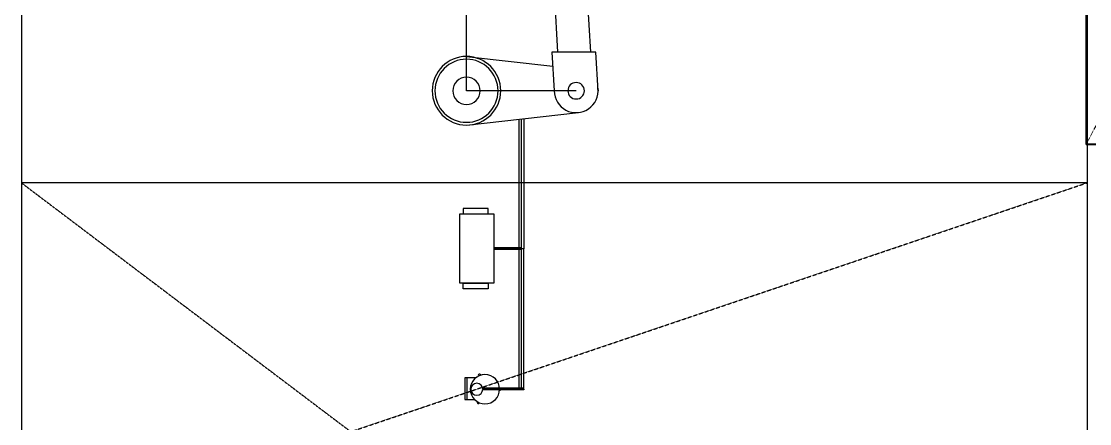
# Model space of a CAD drawing. Header units: inches. Extents: x 23291 to 181956, y 9161 to 51408.
# Drawn here: x 102008 to 106295, y 15801 to 17415 of the extents above; entities that cross this region are included whole.
import ezdxf

# ---------------------------------------------------------------- set-up
doc = ezdxf.new("R2010")
doc.units = ezdxf.units.IN
doc.header["$MEASUREMENT"] = 0
doc.linetypes.add('ACAD_ISO04W100', pattern=[30, 24, -3, 0, -3])
doc.linetypes.add('DASHEDX2', pattern=[1.5, 1, -0.5])
for name, color, linetype in [('bulkhead', 1, 'Continuous'), ('PDF9_Geometry', 7, 'Continuous'), ('wl 2', 3, 'Continuous')]:
    doc.layers.add(name, color=color, linetype=linetype)
doc.layers.add('Deck', color=165, linetype='Continuous', lineweight=40)
doc.layers.add('hatch', color=8, linetype='Continuous', lineweight=9)

# ---------------------------------------------------------------- blocks, each defined once
blk = doc.blocks.new('2')
at = {"layer": 'PDF9_Geometry', "lineweight": 25}
for p, q in [((28.9714, 31.3745), (29.0354, 30.2555)), ((29.0914, 31.3745), (29.1554, 30.2555)), ((29.0234, 30.2555), (29.0152, 30.2555)), ((29.0152, 30.2555), (29.0234, 30.1153)), ((29.0354, 30.2555), (29.0234, 30.2555)), ((29.1753, 30.2555), (29.0274, 30.2555)), ((29.1833, 30.1153), (29.1753, 30.2555)), ((28.7032, 30.2405), (29.0181, 30.2054)), ((29.1033, 30.1153), (28.7032, 30.1153)), ((29.1828, 30.1245), (29.1833, 30.1153)), ((28.7032, 29.9903), (29.1122, 30.0359)), ((28.8948, 30.0117), (28.8948, 29.5392)), ((28.9034, 30.0127), (28.9034, 29.5392)), ((28.9127, 30.0137), (28.9127, 29.5392)), ((28.6786, 29.4128), (28.6786, 29.6657)), ((28.6786, 29.6657), (28.8033, 29.6657)), ((28.7823, 29.6853), (28.6917, 29.6853)), ((28.6917, 29.6853), (28.6917, 29.6657)), ((28.6917, 29.6657), (28.7823, 29.6657)), ((28.7823, 29.6657), (28.7823, 29.6853)), ((28.8033, 29.6657), (28.8033, 29.4128)), ((28.9023, 29.5427), (28.8033, 29.5427)), ((28.9034, 29.5392), (28.8033, 29.5392)), ((28.9023, 29.5358), (28.8033, 29.5358)), ((28.8948, 29.5392), (28.8948, 29.0267)), ((28.9034, 29.5392), (28.9034, 29.0267)), ((28.9127, 29.5392), (28.9034, 29.5392)), ((28.9127, 29.0267), (28.9127, 29.5392)), ((28.8033, 29.4128), (28.6786, 29.4128)), ((28.6917, 29.3932), (28.6917, 29.4128)), ((28.6917, 29.4128), (28.7823, 29.4128)), ((28.7823, 29.3932), (28.6917, 29.3932)), ((28.7823, 29.4128), (28.7823, 29.3932)), ((28.7373, 29.0684), (28.6972, 29.0684)), ((28.6972, 29.0684), (28.6972, 28.9893)), ((28.7052, 29.0684), (28.7052, 28.9893)), ((28.9127, 29.0301), (28.7623, 29.0301)), ((28.9127, 29.0237), (28.7626, 29.0237)), ((28.9034, 29.0267), (28.7628, 29.0267)), ((28.7628, 29.0267), (28.9034, 29.0267)), ((28.9034, 29.0267), (28.9127, 29.0267)), ((28.9127, 29.0267), (28.9127, 29.0237)), ((28.6972, 28.9893), (28.7324, 28.9893))]:
    blk.add_line(p, q, dxfattribs=at)
for centre, major_axis, start_param, end_param in [((29.1035, 30.1015), (0.0735, 0), 4.178174, 5.373183), ((28.7518, 29.0771), (0.00561, 0), 2.595486, 3.698166), ((28.8234, 29.0266), (0.00562, 0), -0.49447, 0.49447)]:
    blk.add_ellipse(centre, major_axis=major_axis, ratio=0.901599, start_param=start_param, end_param=end_param, dxfattribs=at)
for points in [[(28.7033, 30.2403), (28.6343, 30.2403), (28.5783, 30.1843), (28.5783, 30.1152)], [(28.7033, 30.2303), (28.6398, 30.2303), (28.5883, 30.1788), (28.5883, 30.1152)], [(28.8283, 30.1152), (28.8283, 30.1843), (28.7724, 30.2403), (28.7033, 30.2403)], [(28.8184, 30.1152), (28.8184, 30.1788), (28.7669, 30.2303), (28.7033, 30.2303)], [(28.7033, 30.1652), (28.6757, 30.1652), (28.6534, 30.1428), (28.6534, 30.1152)], [(28.7533, 30.1152), (28.7533, 30.1428), (28.7309, 30.1652), (28.7033, 30.1652)], [(29.1035, 30.1453), (29.0869, 30.1453), (29.0734, 30.1318), (29.0734, 30.1152)], [(29.1335, 30.1152), (29.1335, 30.1318), (29.12, 30.1453), (29.1035, 30.1453)], [(28.5783, 30.1152), (28.5783, 30.0461), (28.6343, 29.9901), (28.7033, 29.9901)], [(28.5883, 30.1152), (28.5883, 30.0517), (28.6398, 30.0001), (28.7033, 30.0001)], [(28.6534, 30.1152), (28.6534, 30.0876), (28.6757, 30.0652), (28.7033, 30.0652)], [(28.7033, 30.0001), (28.7669, 30.0001), (28.8184, 30.0517), (28.8184, 30.1152)], [(28.7033, 29.9901), (28.7724, 29.9901), (28.8283, 30.0461), (28.8283, 30.1152)], [(28.7033, 30.0652), (28.7309, 30.0652), (28.7533, 30.0876), (28.7533, 30.1152)], [(29.0234, 30.1152), (29.0234, 30.0856), (29.0398, 30.0583), (29.0661, 30.0445)], [(29.0734, 30.1152), (29.0734, 30.0986), (29.0869, 30.0852), (29.1035, 30.0852)], [(29.1035, 30.0852), (29.12, 30.0852), (29.1335, 30.0986), (29.1335, 30.1152)], [(29.1486, 30.0492), (29.1731, 30.066), (29.1864, 30.0949), (29.183, 30.1243)], [(28.7709, 29.08), (28.7413, 29.08), (28.7174, 29.0561), (28.7174, 29.0266)], [(28.752, 29.0817), (28.7501, 29.0821), (28.7481, 29.0813), (28.747, 29.0797)], [(28.7556, 29.0778), (28.7554, 29.0797), (28.7539, 29.0812), (28.752, 29.0817)], [(28.8243, 29.0266), (28.8243, 29.0561), (28.8004, 29.08), (28.7709, 29.08)], [(28.741, 29.0482), (28.7289, 29.0482), (28.7192, 29.0385), (28.7192, 29.0266)], [(28.7628, 29.0266), (28.7628, 29.0385), (28.753, 29.0482), (28.741, 29.0482)], [(28.7174, 29.0266), (28.7174, 28.9971), (28.7413, 28.9732), (28.7709, 28.9732)], [(28.7192, 29.0266), (28.7192, 29.0146), (28.7289, 29.0049), (28.741, 29.0049)], [(28.741, 29.0049), (28.753, 29.0049), (28.7628, 29.0146), (28.7628, 29.0266)], [(28.7709, 28.9732), (28.8004, 28.9732), (28.8243, 28.9971), (28.8243, 29.0266)], [(28.8283, 29.029), (28.8274, 29.0305), (28.8258, 29.0313), (28.824, 29.0313)], [(28.824, 29.0219), (28.8258, 29.0218), (28.8274, 29.0227), (28.8283, 29.0242)], [(28.7425, 28.9812), (28.7413, 28.9788), (28.7422, 28.976), (28.7446, 28.9749)], [(28.7446, 28.9749), (28.7469, 28.9737), (28.7498, 28.9746), (28.751, 28.9769)]]:
    blk.add_open_spline(points, degree=3, dxfattribs=at)
at = {"layer": 'wl 2', "color": 253, "linetype": 'ByBlock', "true_color": 0x9898cc}
blk.add_line((28.7032, 30.1153), (28.7032, 33.0836), dxfattribs=at)

msp = doc.modelspace()

# ---------------------------------------------------------------- linework, layer by layer
for p, q in [((102008.1, 18769.1), (102008.1, 15321.7)), ((106284.8, 16767.1), (102008.1, 16767.1))]:
    msp.add_line(p, q)
at = {"layer": 'bulkhead', "linetype": 'ByBlock'}
msp.add_line((106284.8, 24002.2), (106284.8, 13536), dxfattribs=at)
at = {"layer": 'Deck'}
for p in [(106281.2, 20617.5), (108243.1, 16921.3)]:
    msp.add_line(p, (106281.2, 16921.3), dxfattribs=at)
at = {"layer": 'hatch', "linetype": 'ACAD_ISO04W100'}
msp.add_line((108243.1, 20617.5), (106281.2, 16921.3), dxfattribs=at)
at = {"layer": 'wl 2', "linetype": 'DASHEDX2'}
for p, q in [((102008.1, 15321.7), (106284.8, 16767.1)), ((102008.1, 16767.1), (106284.8, 13536))]:
    msp.add_line(p, q, dxfattribs=at)

# ---------------------------------------------------------------- block references
at = {"xscale": 1100, "yscale": 1100, "zscale": 1100}
msp.add_blockref('2', (72220.7, -15990.3), dxfattribs=at)

doc.saveas('drawing.dxf')
